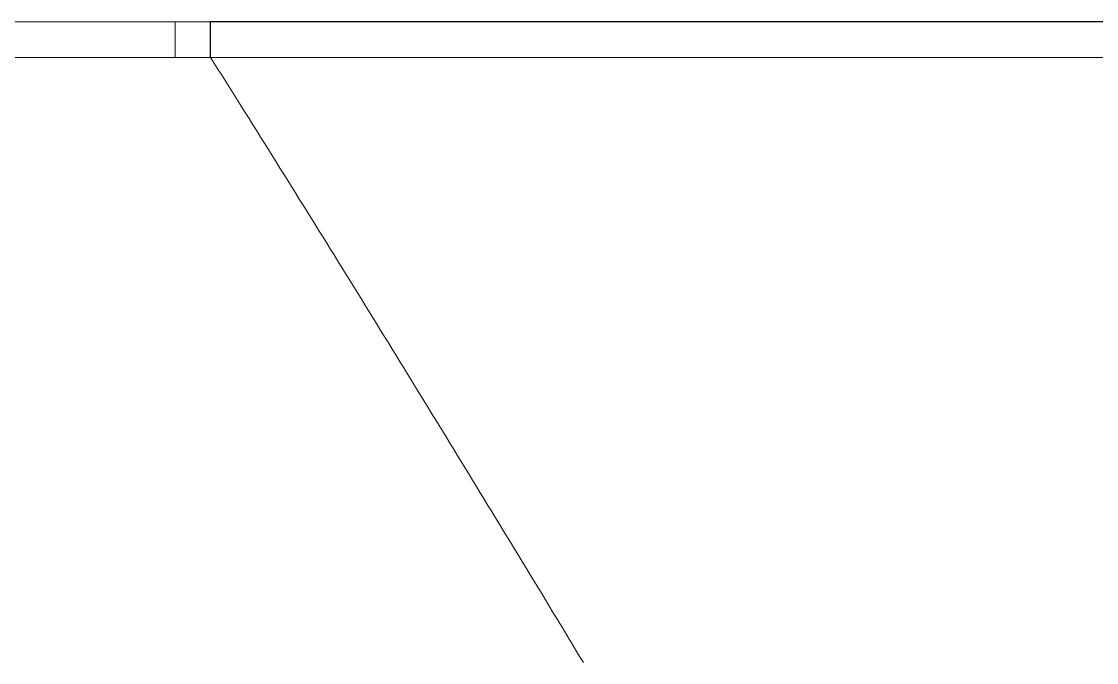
# Model space of a CAD drawing. Header units: inches. Extents: x 3778 to 56227, y -16914 to 35091.
# Drawn here: x 36270.55 to 36319.51, y -5149.5 to -5120.3 of the extents above; entities that cross this region are included whole.
import ezdxf

# ---------------------------------------------------------------- set-up
doc = ezdxf.new("R2010")
doc.units = ezdxf.units.IN
doc.header["$LTSCALE"] = 100
doc.header["$MEASUREMENT"] = 0
doc.layers.add('2-con', color=2, linetype='Continuous')
doc.layers.add('mark-B', color=2, linetype='Continuous', lineweight=20)

# ---------------------------------------------------------------- blocks, each defined once
blk = doc.blocks.new('무풍1way 일반')
at = {"layer": 'mark-B'}
blk.add_line((544.387, -498.779), (544.412, -498.779), dxfattribs=at)
blk.add_line((544.387, -498.779), (544.412, -498.779), dxfattribs=at)
blk.add_ellipse((545.995, -498.092), major_axis=(0, -2.309), ratio=0.000111, start_param=0.01394, end_param=1.26906, dxfattribs=at)
blk.add_ellipse((545.995, -498.092), major_axis=(0, -2.309), ratio=0.000111, start_param=0.01394, end_param=1.26906, dxfattribs=at)
for points, knots in [([(527.41, -471.217), (527.984, -472.168), (530.419, -476.193), (534.729, -483.251), (539.405, -490.832), (542.632, -495.99), (543.98, -498.133), (544.387, -498.779)], [0, 0, 0, 0, 0.102125, 0.432756, 0.763387, 0.928703, 1, 1, 1, 1]), ([(527.41, -471.217), (527.984, -472.168), (530.419, -476.193), (534.729, -483.251), (539.405, -490.832), (542.632, -495.99), (543.98, -498.133), (544.387, -498.779)], [0, 0, 0, 0, 0.102125, 0.432756, 0.763387, 0.928703, 1, 1, 1, 1]), ([(447.945, -498.789), (448.204, -498.789), (448.737, -498.788), (449.558, -498.786), (450.425, -498.785), (451.337, -498.784), (452.294, -498.783), (453.296, -498.782), (454.344, -498.781), (455.437, -498.78), (456.575, -498.78), (457.758, -498.78), (458.987, -498.779), (460.63, -498.779), (462.671, -498.779), (465.096, -498.78), (467.522, -498.78), (469.947, -498.78), (472.033, -498.78), (474.648, -498.78), (478.661, -498.78), (484.428, -498.78), (490.632, -498.779), (496.813, -498.779), (506.101, -498.779), (522.095, -498.779), (535.906, -498.779), (544.387, -498.779)], [0, 0, 0, 0, 0.008049, 0.016566, 0.025553, 0.035009, 0.044934, 0.055328, 0.066191, 0.077524, 0.089325, 0.101596, 0.114335, 0.127544, 0.152691, 0.177839, 0.202986, 0.228134, 0.253282, 0.267873, 0.309483, 0.378114, 0.44727, 0.502483, 0.570358, 0.736197, 1, 1, 1, 1]), ([(447.945, -498.789), (448.204, -498.789), (448.737, -498.788), (449.558, -498.786), (450.425, -498.785), (451.337, -498.784), (452.294, -498.783), (453.296, -498.782), (454.344, -498.781), (455.437, -498.78), (456.575, -498.78), (457.758, -498.78), (458.987, -498.779), (460.63, -498.779), (462.671, -498.779), (465.096, -498.78), (467.522, -498.78), (469.947, -498.78), (472.033, -498.78), (474.648, -498.78), (478.661, -498.78), (484.428, -498.78), (490.632, -498.779), (496.813, -498.779), (506.101, -498.779), (522.095, -498.779), (535.907, -498.779), (544.387, -498.779)], [0, 0, 0, 0, 0.008049, 0.016566, 0.025553, 0.035009, 0.044934, 0.055328, 0.066191, 0.077524, 0.089325, 0.101596, 0.114335, 0.127544, 0.152691, 0.177839, 0.202986, 0.228134, 0.253282, 0.267873, 0.309483, 0.378114, 0.44727, 0.502483, 0.570368, 0.736207, 1, 1, 1, 1]), ([(544.412, -498.778), (544.543, -498.778), (544.673, -498.778), (544.937, -498.778), (545.07, -498.778), (545.467, -498.778), (545.731, -498.778), (545.995, -498.778)], [0, 0, 0, 0, 0.247227, 0.247227, 0.499755, 0.499755, 1, 1, 1, 1]), ([(544.412, -498.778), (544.543, -498.778), (544.673, -498.778), (544.937, -498.778), (545.07, -498.778), (545.467, -498.778), (545.731, -498.778), (545.995, -498.778)], [0, 0, 0, 0, 0.247227, 0.247227, 0.499755, 0.499755, 1, 1, 1, 1]), ([(544.412, -500.402), (544.412, -500.4), (544.412, -500.389), (544.412, -500.348), (544.412, -500.318), (544.412, -500.24), (544.412, -500.192), (544.412, -500.08), (544.412, -500.015), (544.412, -499.871), (544.412, -499.791), (544.412, -499.618), (544.412, -499.525), (544.412, -499.327), (544.412, -499.223), (544.412, -499.007), (544.412, -498.894), (544.412, -498.779)], [0, 0, 0, 0, 0.125, 0.125, 0.25, 0.25, 0.375, 0.375, 0.5, 0.5, 0.625, 0.625, 0.75, 0.75, 0.875, 0.875, 1, 1, 1, 1]), ([(544.412, -500.402), (544.412, -500.4), (544.412, -500.389), (544.412, -500.348), (544.412, -500.318), (544.412, -500.24), (544.412, -500.192), (544.412, -500.08), (544.412, -500.015), (544.412, -499.871), (544.412, -499.791), (544.412, -499.618), (544.412, -499.525), (544.412, -499.327), (544.412, -499.223), (544.412, -499.007), (544.412, -498.894), (544.412, -498.779)], [0, 0, 0, 0, 0.125, 0.125, 0.25, 0.25, 0.375, 0.375, 0.5, 0.5, 0.625, 0.625, 0.75, 0.75, 0.875, 0.875, 1, 1, 1, 1]), ([(545.995, -498.778), (548.451, -498.778), (550.906, -498.776), (553.668, -498.774), (553.975, -498.774), (554.588, -498.774), (554.895, -498.774), (555.816, -498.773), (556.43, -498.773), (557.35, -498.772), (557.657, -498.772), (558.271, -498.771), (558.578, -498.771), (559.038, -498.77), (559.192, -498.77), (559.422, -498.769), (559.499, -498.768), (559.652, -498.766), (559.729, -498.765), (560.112, -498.761), (560.419, -498.757), (560.726, -498.753)], [0, 0, 0, 0, 0.5, 0.5, 0.5625, 0.5625, 0.625, 0.625, 0.75, 0.75, 0.8125, 0.8125, 0.875, 0.875, 0.90625, 0.90625, 0.921875, 0.921875, 0.9375, 0.9375, 1, 1, 1, 1]), ([(545.995, -498.778), (548.451, -498.778), (550.906, -498.776), (553.668, -498.774), (553.975, -498.774), (554.588, -498.774), (554.895, -498.774), (555.816, -498.773), (556.43, -498.773), (557.35, -498.772), (557.657, -498.772), (558.271, -498.771), (558.578, -498.771), (559.038, -498.77), (559.192, -498.77), (559.422, -498.769), (559.499, -498.768), (559.652, -498.766), (559.729, -498.765), (560.112, -498.761), (560.419, -498.757), (560.726, -498.753)], [0, 0, 0, 0, 0.5, 0.5, 0.5625, 0.5625, 0.625, 0.625, 0.75, 0.75, 0.8125, 0.8125, 0.875, 0.875, 0.90625, 0.90625, 0.921875, 0.921875, 0.9375, 0.9375, 1, 1, 1, 1]), ([(544.387, -500.402), (541.188, -500.402), (534.789, -500.402), (525.191, -500.402), (515.592, -500.402), (507.252, -500.402), (500.181, -500.402), (494.391, -500.402), (488.637, -500.402), (483.241, -500.402), (478.398, -500.402), (474.302, -500.402), (470.823, -500.402), (467.963, -500.402), (465.747, -500.402), (463.991, -500.402), (462.509, -500.402), (461.09, -500.402), (459.734, -500.402), (458.44, -500.402), (457.209, -500.402), (456.041, -500.402), (454.935, -500.402), (453.892, -500.402), (452.911, -500.402), (451.994, -500.402), (451.138, -500.402), (450.346, -500.401), (449.616, -500.401), (448.948, -500.401), (448.524, -500.401), (448.323, -500.401)], [0, 0, 0, 0, 0.099914, 0.199828, 0.299742, 0.399656, 0.460292, 0.52056, 0.580461, 0.639993, 0.689067, 0.731708, 0.767918, 0.797695, 0.821041, 0.837115, 0.852537, 0.867308, 0.881427, 0.894893, 0.907708, 0.919871, 0.931382, 0.942241, 0.952448, 0.962003, 0.970906, 0.979157, 0.986757, 0.993704, 1, 1, 1, 1]), ([(544.387, -500.402), (541.188, -500.402), (534.789, -500.402), (525.191, -500.402), (515.592, -500.402), (507.252, -500.402), (500.181, -500.402), (494.391, -500.402), (488.637, -500.402), (483.241, -500.402), (478.398, -500.402), (474.302, -500.402), (470.823, -500.402), (467.963, -500.402), (465.747, -500.402), (463.991, -500.402), (462.509, -500.402), (461.09, -500.402), (459.734, -500.402), (458.44, -500.402), (457.209, -500.402), (456.041, -500.402), (454.935, -500.402), (453.892, -500.402), (452.911, -500.402), (451.994, -500.402), (451.138, -500.402), (450.346, -500.401), (449.616, -500.401), (448.948, -500.401), (448.524, -500.401), (448.323, -500.401)], [0, 0, 0, 0, 0.099914, 0.199828, 0.299742, 0.399656, 0.460292, 0.52056, 0.580461, 0.639993, 0.689067, 0.731708, 0.767918, 0.797695, 0.821041, 0.837115, 0.852537, 0.867308, 0.881427, 0.894893, 0.907708, 0.919871, 0.931382, 0.942241, 0.952448, 0.962003, 0.970906, 0.979157, 0.986757, 0.993704, 1, 1, 1, 1]), ([(545.995, -500.401), (545.862, -500.401), (545.729, -500.401), (545.462, -500.401), (545.329, -500.401), (544.935, -500.401), (544.673, -500.401), (544.412, -500.401)], [0, 0, 0, 0, 0.2525, 0.2525, 0.505001, 0.505001, 1, 1, 1, 1]), ([(545.995, -500.401), (545.862, -500.401), (545.729, -500.401), (545.462, -500.401), (545.329, -500.401), (544.935, -500.401), (544.673, -500.401), (544.412, -500.401)], [0, 0, 0, 0, 0.2525, 0.2525, 0.505001, 0.505001, 1, 1, 1, 1]), ([(560.713, -500.396), (560.406, -500.397), (560.099, -500.398), (559.486, -500.399), (559.18, -500.4), (558.26, -500.401), (557.646, -500.401), (556.42, -500.401), (555.807, -500.401), (554.887, -500.4), (554.58, -500.4), (553.967, -500.4), (553.661, -500.4), (550.901, -500.401), (548.448, -500.401), (545.995, -500.401)], [0, 0, 0, 0, 0.0625, 0.0625, 0.125, 0.125, 0.25, 0.25, 0.375, 0.375, 0.4375, 0.4375, 0.5, 0.5, 1, 1, 1, 1]), ([(560.713, -500.396), (560.406, -500.397), (560.099, -500.398), (559.486, -500.399), (559.18, -500.4), (558.26, -500.401), (557.646, -500.401), (556.42, -500.401), (555.807, -500.401), (554.887, -500.4), (554.58, -500.4), (553.967, -500.4), (553.661, -500.4), (550.901, -500.401), (548.448, -500.401), (545.995, -500.401)], [0, 0, 0, 0, 0.0625, 0.0625, 0.125, 0.125, 0.25, 0.25, 0.375, 0.375, 0.4375, 0.4375, 0.5, 0.5, 1, 1, 1, 1]), ([(544.412, -500.417), (542.901, -500.417), (541.389, -500.417), (533.831, -500.417), (527.784, -500.417), (518.715, -500.418), (515.691, -500.418), (509.645, -500.418), (506.622, -500.418), (497.552, -500.418), (491.505, -500.418), (482.435, -500.418), (479.412, -500.418), (473.366, -500.418), (470.342, -500.418), (460.788, -500.418), (454.256, -500.418), (447.725, -500.418)], [0, 0, 0, 0, 0.046903, 0.046903, 0.234513, 0.234513, 0.328318, 0.328318, 0.422124, 0.422124, 0.609734, 0.609734, 0.703539, 0.703539, 0.797344, 0.797344, 1, 1, 1, 1]), ([(544.412, -500.417), (542.901, -500.417), (541.389, -500.417), (533.831, -500.417), (527.784, -500.417), (518.715, -500.418), (515.691, -500.418), (509.645, -500.418), (506.622, -500.418), (497.552, -500.418), (491.505, -500.418), (482.435, -500.418), (479.412, -500.418), (473.366, -500.418), (470.342, -500.418), (460.788, -500.418), (454.256, -500.418), (447.725, -500.418)], [0, 0, 0, 0, 0.046903, 0.046903, 0.234513, 0.234513, 0.328318, 0.328318, 0.422124, 0.422124, 0.609734, 0.609734, 0.703539, 0.703539, 0.797344, 0.797344, 1, 1, 1, 1])]:
    blk.add_open_spline(points, degree=3, knots=knots, dxfattribs=at)
blk.add_rational_spline([(544.387, -500.402), (544.387, -500.378), (544.387, -498.779)], [1, 0.809522777203, 0.999987126665], degree=2, dxfattribs=at)
blk.add_rational_spline([(544.387, -500.402), (544.387, -500.378), (544.387, -498.779)], [1, 0.809522777203, 0.999987126665], degree=2, dxfattribs=at)
for points, degree in [([(544.412, -500.402), (544.404, -500.402), (544.395, -500.402), (544.387, -500.402)], 3), ([(544.412, -500.402), (544.404, -500.402), (544.395, -500.402), (544.387, -500.402)], 3), ([(544.412, -500.401), (544.412, -500.417)], 1), ([(544.412, -500.401), (544.412, -500.417)], 1)]:
    blk.add_open_spline(points, degree=degree, dxfattribs=at)
blk = doc.blocks.new('dpdjzjs')
at = {"layer": 'mark-B', "rotation": 180}
blk.add_blockref('무풍1way 일반', (172794.415, 96209.727), dxfattribs=at)

msp = doc.modelspace()

# ---------------------------------------------------------------- block references
at = {"layer": '2-con'}
msp.add_blockref('dpdjzjs', (-135970.865, -101830.442), dxfattribs=at)

doc.saveas('drawing.dxf')
